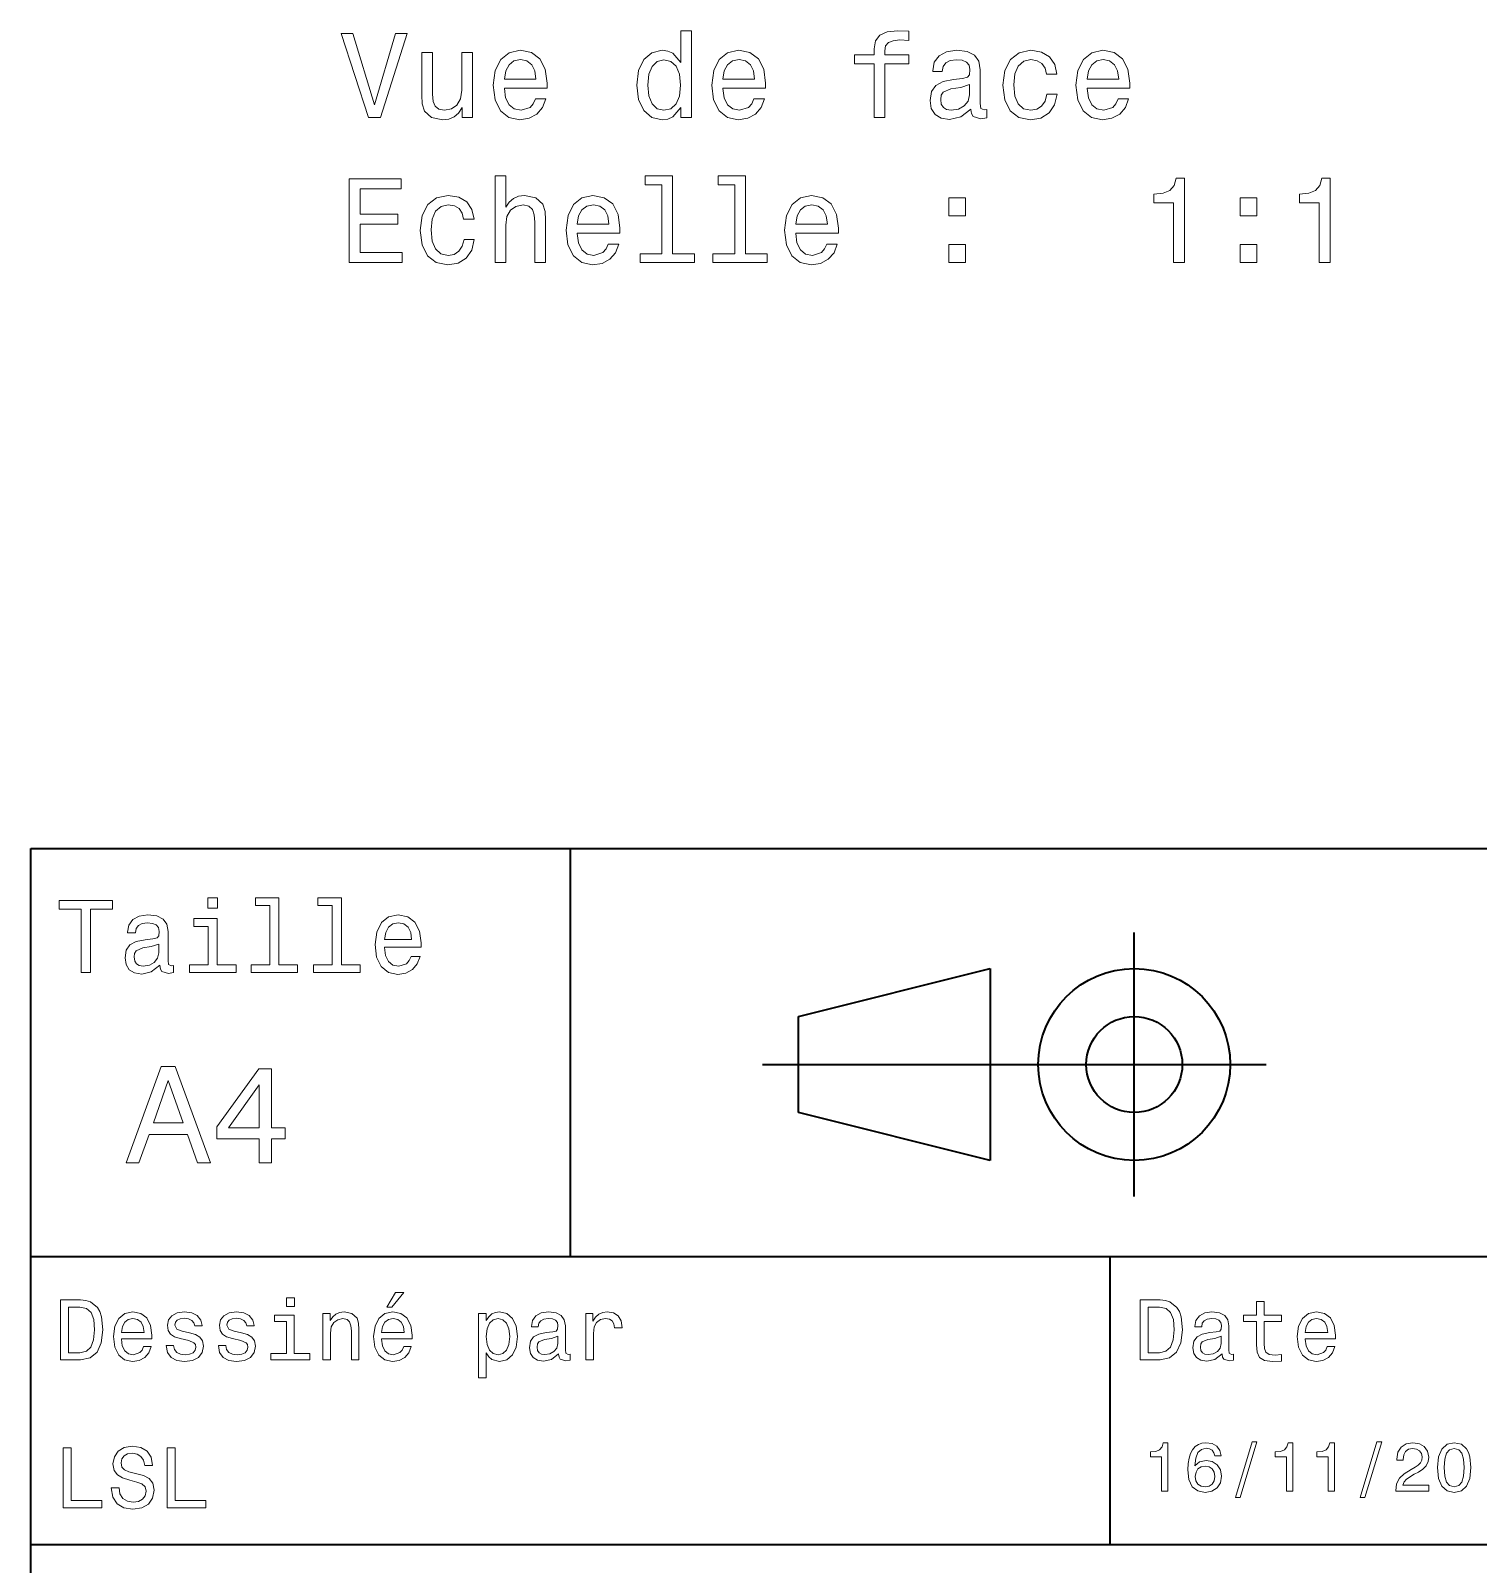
# Model space of a CAD drawing. Extents: x 0 to 297, y 0 to 210.
# Drawn here: x 97 to 157.3, y 40.2 to 104.1 of the extents above; entities that cross this region are included whole.
import ezdxf

# ---------------------------------------------------------------- set-up
doc = ezdxf.new("R2010")
doc.units = 0

msp = doc.modelspace()

# ---------------------------------------------------------------- linework, layer by layer
at = {"color": 7, "lineweight": 35}
for p, q in [((97, 10), (97, 70)), ((97, 70), (287, 70)), ((127.5, 61), (148.5, 61)), ((97, 53), (162, 53)), ((97, 41), (162, 41))]:
    msp.add_line(p, q, dxfattribs=at)
at = {"color": 7, "lineweight": 35, "ltscale": 0.425}
msp.add_line((119.5, 53), (119.5, 70), dxfattribs=at)
at = {"color": 7, "lineweight": 35, "ltscale": 0.275}
msp.add_line((143, 55.5), (143, 66.5), dxfattribs=at)
at = {"color": 7, "lineweight": 35, "ltscale": 0.206155}
for p, q in [((129, 63), (137, 65)), ((137, 57), (129, 59))]:
    msp.add_line(p, q, dxfattribs=at)
at = {"color": 7, "lineweight": 35, "ltscale": 0.2}
msp.add_line((137, 65), (137, 57), dxfattribs=at)
at = {"color": 7, "lineweight": 35, "ltscale": 0.1}
msp.add_line((129, 59), (129, 63), dxfattribs=at)
at = {"color": 7, "lineweight": 35, "ltscale": 0.3}
msp.add_line((142, 41), (142, 53), dxfattribs=at)
at = {"color": 7, "lineweight": 13}
for points in [[(112.207626, 103.968216), (111.330109, 100.987671), (110.427368, 103.968216), (109.948265, 103.968216), (111.07795, 100.463173), (111.582268, 100.463173), (112.686737, 103.968216)], [(124.094513, 100.88176), (124.094513, 100.463173), (124.538322, 100.463173), (124.538322, 104.084213), (124.099564, 104.084213), (124.099564, 102.757843), (123.761665, 103.141129), (123.554893, 103.231903), (123.317856, 103.267204), (122.889183, 103.166344), (122.556335, 102.883919), (122.339478, 102.430031), (122.263824, 101.819801), (122.339478, 101.209572), (122.556335, 100.750633), (122.889183, 100.463173), (123.317856, 100.367355), (123.554893, 100.402657), (123.766708, 100.493431)], [(132.153595, 102.70237), (132.153595, 100.463173), (132.597397, 100.463173), (132.597397, 102.70237), (133.606049, 102.70237), (133.606049, 103.080605), (132.597397, 103.080605), (132.597397, 103.247032), (132.632706, 103.448761), (132.748703, 103.58493), (132.945389, 103.665619), (133.227798, 103.695885), (133.606049, 103.675713), (133.606049, 104.05899), (133.126938, 104.084213), (132.693222, 104.038818), (132.390625, 103.902657), (132.209076, 103.665619), (132.153595, 103.327728), (132.153595, 103.080605), (131.341644, 103.080605), (131.341644, 102.70237)], [(115.41008, 103.171387), (114.966278, 103.171387), (114.966278, 101.607986), (114.91584, 101.244873), (114.769592, 100.982628), (114.542641, 100.821243), (114.245094, 100.770813), (114.008064, 100.811157), (113.856766, 100.93219), (113.771027, 101.138962), (113.750854, 101.431473), (113.750854, 103.171387), (113.307053, 103.171387), (113.307053, 101.391129), (113.322182, 101.033058), (113.418007, 100.735504), (113.71051, 100.463173), (114.179535, 100.367355), (114.431694, 100.402657), (114.648552, 100.493431), (114.835152, 100.649773), (114.98645, 100.876717), (114.98645, 100.463173), (115.41008, 100.463173)], [(116.746536, 101.688675), (118.521751, 101.688675), (118.526794, 101.895447), (118.446098, 102.475418), (118.224197, 102.909142), (117.87117, 103.171387), (117.402153, 103.267204), (116.943222, 103.166344), (116.590195, 102.883919), (116.363251, 102.424988), (116.282555, 101.819801), (116.358208, 101.199486), (116.585152, 100.74559), (116.933136, 100.463173), (117.387024, 100.367355), (117.780396, 100.432915), (118.103165, 100.604385), (118.340195, 100.876717), (118.476364, 101.23983), (118.037598, 101.23983), (117.946823, 101.038101), (117.815697, 100.886803), (117.442497, 100.76577), (117.155037, 100.821243), (116.938179, 100.997757), (116.796967, 101.285217), (116.746536, 101.673546)], [(125.854599, 101.688675), (127.629822, 101.688675), (127.634865, 101.895447), (127.554169, 102.475418), (127.332268, 102.909142), (126.97924, 103.171387), (126.510223, 103.267204), (126.051285, 103.166344), (125.698265, 102.883919), (125.471321, 102.424988), (125.390625, 101.819801), (125.466278, 101.199486), (125.693222, 100.74559), (126.041199, 100.463173), (126.495094, 100.367355), (126.888466, 100.432915), (127.211227, 100.604385), (127.448265, 100.876717), (127.584427, 101.23983), (127.145668, 101.23983), (127.054893, 101.038101), (126.923767, 100.886803), (126.550568, 100.76577), (126.263107, 100.821243), (126.046249, 100.997757), (125.905037, 101.285217), (125.854599, 101.673546)], [(136.183136, 100.8162), (136.183136, 100.801071), (136.208344, 100.629601), (136.283997, 100.50856), (136.601715, 100.412743), (136.848846, 100.453087), (136.848846, 100.796028), (136.742935, 100.780899), (136.601715, 100.846458), (136.576508, 101.048187), (136.576508, 102.450203), (136.515991, 102.808273), (136.339478, 103.060432), (136.03183, 103.211731), (135.598114, 103.267204), (135.174484, 103.206688), (134.861816, 103.035217), (134.665131, 102.767929), (134.599564, 102.414902), (134.599564, 102.384644), (134.997971, 102.384644), (135.033279, 102.596458), (135.144226, 102.747757), (135.32579, 102.838531), (135.582993, 102.873833), (135.830109, 102.848618), (136.006622, 102.772972), (136.112534, 102.641846), (136.147827, 102.460289), (136.127655, 102.248474), (136.046967, 102.14257), (135.845245, 102.092133), (135.466995, 102.051788), (135.033279, 101.961014), (134.725647, 101.799629), (134.544083, 101.54747), (134.488617, 101.174271), (134.539047, 100.841415), (134.695374, 100.594299), (134.94754, 100.437958), (135.295532, 100.382484), (135.764542, 100.488388)], [(139.335144, 102.273689), (139.773911, 102.273689), (139.683136, 102.677147), (139.466278, 102.994873), (139.128372, 103.191559), (138.689621, 103.267204), (138.205475, 103.166344), (137.837311, 102.883919), (137.605316, 102.424988), (137.524628, 101.809715), (137.600281, 101.199486), (137.827225, 100.74559), (138.185303, 100.463173), (138.674484, 100.367355), (139.1082, 100.443001), (139.446106, 100.654816), (139.678085, 100.987671), (139.778961, 101.431473), (139.355316, 101.431473), (139.279678, 101.149055), (139.138458, 100.937233), (138.936737, 100.806114), (138.689621, 100.76577), (138.381989, 100.831329), (138.16008, 101.033058), (138.023911, 101.36087), (137.978516, 101.824844), (138.023911, 102.278732), (138.165115, 102.606544), (138.392059, 102.808273), (138.689621, 102.878876), (138.951859, 102.833488), (139.148544, 102.717499), (139.279678, 102.525856)], [(141.034714, 101.688675), (142.809937, 101.688675), (142.814972, 101.895447), (142.734283, 102.475418), (142.51239, 102.909142), (142.159363, 103.171387), (141.690338, 103.267204), (141.2314, 103.166344), (140.878372, 102.883919), (140.651428, 102.424988), (140.57074, 101.819801), (140.646393, 101.199486), (140.873337, 100.74559), (141.221313, 100.463173), (141.675201, 100.367355), (142.068573, 100.432915), (142.391342, 100.604385), (142.628372, 100.876717), (142.764542, 101.23983), (142.325775, 101.23983), (142.235001, 101.038101), (142.103882, 100.886803), (141.730682, 100.76577), (141.443222, 100.821243), (141.226364, 100.997757), (141.085144, 101.285217), (141.034714, 101.673546)], [(116.746536, 102.061874), (116.80201, 102.409859), (116.938179, 102.667061), (117.144951, 102.823402), (117.417282, 102.878876), (117.68457, 102.823402), (117.89135, 102.667061), (118.017426, 102.409859), (118.06282, 102.061874)], [(123.393509, 102.86879), (123.686012, 102.798187), (123.907913, 102.601501), (124.03904, 102.273689), (124.089478, 101.819801), (124.03904, 101.36087), (123.907913, 101.033058), (123.686012, 100.831329), (123.393509, 100.76577), (123.116135, 100.831329), (122.904312, 101.033058), (122.763107, 101.365913), (122.717712, 101.819801), (122.763107, 102.268646), (122.904312, 102.596458), (123.116135, 102.798187)], [(125.854599, 102.061874), (125.91008, 102.409859), (126.046249, 102.667061), (126.253021, 102.823402), (126.525352, 102.878876), (126.792648, 102.823402), (126.99942, 102.667061), (127.125496, 102.409859), (127.170883, 102.061874)], [(141.034714, 102.061874), (141.090195, 102.409859), (141.226364, 102.667061), (141.433136, 102.823402), (141.705475, 102.878876), (141.972763, 102.823402), (142.179535, 102.667061), (142.305603, 102.409859), (142.350998, 102.061874)], [(136.132706, 101.411301), (136.072189, 101.149055), (135.910797, 100.947319), (135.668732, 100.8162), (135.37117, 100.770813), (135.179535, 100.796028), (135.043365, 100.876717), (134.957626, 101.017929), (134.932419, 101.214615), (134.952591, 101.391129), (135.033279, 101.517204), (135.356049, 101.658417), (135.764542, 101.718933), (136.132706, 101.839973)], [(110.271027, 94.416344), (112.490051, 94.416344), (112.490051, 94.839973), (110.735008, 94.839973), (110.735008, 96.025131), (112.298409, 96.025131), (112.298409, 96.443718), (110.735008, 96.443718), (110.735008, 97.492714), (112.449707, 97.492714), (112.449707, 97.916344), (110.271027, 97.916344)], [(116.358208, 94.416344), (116.80201, 94.416344), (116.80201, 95.979744), (116.847397, 96.337814), (116.993652, 96.60006), (117.220596, 96.761444), (117.523193, 96.82196), (117.765266, 96.77153), (117.916565, 96.635361), (117.99221, 96.408417), (118.017426, 96.105827), (118.017426, 94.416344), (118.461227, 94.416344), (118.461227, 96.196602), (118.441055, 96.554672), (118.350281, 96.852226), (118.052727, 97.124557), (117.588753, 97.220375), (117.336594, 97.185074), (117.119736, 97.089256), (116.938179, 96.937958), (116.80201, 96.731186), (116.80201, 98.037384), (116.358208, 98.037384)], [(123.31282, 97.664185), (123.31282, 94.789543), (122.399994, 94.789543), (122.399994, 94.416344), (124.664398, 94.416344), (124.664398, 94.789543), (123.756622, 94.789543), (123.756622, 98.037384), (122.616852, 98.037384), (122.616852, 97.664185)], [(126.348839, 97.664185), (126.348839, 94.789543), (125.436012, 94.789543), (125.436012, 94.416344), (127.700424, 94.416344), (127.700424, 94.789543), (126.792648, 94.789543), (126.792648, 98.037384), (125.652878, 98.037384), (125.652878, 97.664185)], [(144.63559, 94.416344), (145.094513, 94.416344), (145.094513, 97.941559), (144.751572, 97.941559), (144.660797, 97.633926), (144.479248, 97.427155), (144.201859, 97.306114), (143.818573, 97.26577), (143.818573, 96.9077), (144.63559, 96.9077)], [(150.707626, 94.416344), (151.166565, 94.416344), (151.166565, 97.941559), (150.823624, 97.941559), (150.732849, 97.633926), (150.551285, 97.427155), (150.273911, 97.306114), (149.890625, 97.26577), (149.890625, 96.9077), (150.707626, 96.9077)], [(115.046967, 96.22686), (115.485725, 96.22686), (115.394951, 96.630318), (115.178093, 96.948044), (114.840195, 97.14473), (114.401436, 97.220375), (113.917282, 97.119514), (113.549126, 96.83709), (113.317139, 96.378159), (113.23645, 95.762886), (113.312096, 95.152657), (113.53904, 94.698761), (113.89711, 94.416344), (114.386307, 94.320526), (114.820023, 94.396172), (115.157913, 94.607986), (115.389908, 94.940842), (115.490768, 95.384644), (115.067139, 95.384644), (114.991493, 95.102226), (114.850281, 94.890404), (114.648552, 94.759285), (114.401436, 94.718941), (114.093796, 94.7845), (113.871895, 94.986229), (113.735725, 95.314041), (113.690338, 95.778015), (113.735725, 96.231903), (113.876938, 96.559715), (114.103882, 96.761444), (114.401436, 96.832047), (114.663681, 96.786659), (114.860367, 96.67067), (114.991493, 96.479027)], [(119.782555, 95.641846), (121.55777, 95.641846), (121.56282, 95.848618), (121.482124, 96.428589), (121.260223, 96.862312), (120.907196, 97.124557), (120.438179, 97.220375), (119.97924, 97.119514), (119.626221, 96.83709), (119.399269, 96.378159), (119.318581, 95.772972), (119.394226, 95.152657), (119.62117, 94.698761), (119.969154, 94.416344), (120.42305, 94.320526), (120.816422, 94.386086), (121.139183, 94.557556), (121.376221, 94.829887), (121.512383, 95.193001), (121.073624, 95.193001), (120.982849, 94.991272), (120.851723, 94.839973), (120.478523, 94.718941), (120.191055, 94.774414), (119.974197, 94.950928), (119.832993, 95.238388), (119.782555, 95.626717)], [(128.890625, 95.641846), (130.665848, 95.641846), (130.670883, 95.848618), (130.590195, 96.428589), (130.368286, 96.862312), (130.015259, 97.124557), (129.546249, 97.220375), (129.087311, 97.119514), (128.734283, 96.83709), (128.507339, 96.378159), (128.426651, 95.772972), (128.502304, 95.152657), (128.729248, 94.698761), (129.077225, 94.416344), (129.531113, 94.320526), (129.924484, 94.386086), (130.247253, 94.557556), (130.484283, 94.829887), (130.620453, 95.193001), (130.181686, 95.193001), (130.090912, 94.991272), (129.959793, 94.839973), (129.586594, 94.718941), (129.299133, 94.774414), (129.082275, 94.950928), (128.941055, 95.238388), (128.890625, 95.626717)], [(119.782555, 96.015045), (119.838036, 96.363029), (119.974197, 96.620232), (120.180969, 96.776573), (120.453308, 96.832047), (120.720596, 96.776573), (120.927368, 96.620232), (121.053452, 96.363029), (121.098839, 96.015045)], [(128.890625, 96.015045), (128.946106, 96.363029), (129.082275, 96.620232), (129.289047, 96.776573), (129.561371, 96.832047), (129.828674, 96.776573), (130.035431, 96.620232), (130.161514, 96.363029), (130.206909, 96.015045)], [(135.270309, 96.373116), (135.966278, 96.373116), (135.966278, 97.124557), (135.270309, 97.124557)], [(147.414398, 96.373116), (148.110367, 96.373116), (148.110367, 97.124557), (147.414398, 97.124557)], [(135.270309, 94.416344), (135.966278, 94.416344), (135.966278, 95.167786), (135.270309, 95.167786)], [(147.414398, 94.416344), (148.110367, 94.416344), (148.110367, 95.167786), (147.414398, 95.167786)], [(99.102303, 64.837173), (99.5, 64.837173), (99.5, 67.47406), (100.407784, 67.47406), (100.407784, 67.837173), (98.190201, 67.837173), (98.190201, 67.47406), (99.102303, 67.47406)], [(104.786743, 67.940918), (104.384727, 67.940918), (104.384727, 67.508644), (104.786743, 67.508644)], [(106.969742, 67.621033), (106.969742, 65.157059), (106.187317, 65.157059), (106.187317, 64.837173), (108.128242, 64.837173), (108.128242, 65.157059), (107.350143, 65.157059), (107.350143, 67.940918), (106.373199, 67.940918), (106.373199, 67.621033)], [(109.572044, 67.621033), (109.572044, 65.157059), (108.789627, 65.157059), (108.789627, 64.837173), (110.730545, 64.837173), (110.730545, 65.157059), (109.952454, 65.157059), (109.952454, 67.940918), (108.975502, 67.940918), (108.975502, 67.621033)], [(102.387611, 65.139771), (102.387611, 65.126801), (102.409225, 64.979828), (102.47406, 64.876076), (102.746399, 64.793945), (102.958214, 64.828529), (102.958214, 65.122475), (102.867432, 65.109505), (102.746399, 65.165703), (102.724785, 65.338615), (102.724785, 66.540344), (102.672913, 66.84726), (102.521614, 67.0634), (102.257927, 67.193085), (101.886169, 67.240631), (101.523056, 67.188759), (101.255043, 67.041786), (101.086456, 66.812675), (101.030258, 66.510086), (101.030258, 66.484146), (101.371758, 66.484146), (101.402016, 66.665703), (101.497116, 66.795387), (101.65274, 66.873199), (101.873199, 66.903458), (102.085014, 66.881844), (102.236313, 66.817001), (102.327087, 66.704605), (102.357346, 66.548988), (102.340057, 66.367432), (102.270897, 66.276657), (102.097984, 66.233429), (101.773773, 66.198845), (101.402016, 66.121033), (101.138329, 65.982704), (100.982712, 65.766571), (100.935158, 65.446686), (100.978386, 65.161385), (101.112389, 64.949562), (101.328529, 64.815559), (101.626801, 64.768013), (102.028816, 64.858788)], [(111.750717, 65.887604), (113.272339, 65.887604), (113.276657, 66.064842), (113.207497, 66.561958), (113.017288, 66.933716), (112.714699, 67.158501), (112.312683, 67.240631), (111.919312, 67.154175), (111.616714, 66.912102), (111.422188, 66.51873), (111.353027, 66), (111.41787, 65.4683), (111.612396, 65.079247), (111.91066, 64.837173), (112.299713, 64.755043), (112.636887, 64.811234), (112.913544, 64.958214), (113.116714, 65.191643), (113.233429, 65.502876), (112.857346, 65.502876), (112.779541, 65.329971), (112.667145, 65.200287), (112.34726, 65.096542), (112.100868, 65.144089), (111.914986, 65.295387), (111.793945, 65.541786), (111.750717, 65.874634)], [(104.773773, 65.157059), (104.773773, 67.080688), (103.796829, 67.080688), (103.796829, 66.756485), (104.393372, 66.756485), (104.393372, 65.157059), (103.615273, 65.157059), (103.615273, 64.837173), (105.560516, 64.837173), (105.560516, 65.157059)], [(111.750717, 66.207489), (111.798271, 66.50576), (111.914986, 66.726219), (112.092216, 66.860229), (112.325653, 66.907776), (112.554756, 66.860229), (112.731987, 66.726219), (112.840057, 66.50576), (112.878967, 66.207489)], [(102.344383, 65.649857), (102.292511, 65.425072), (102.154182, 65.252159), (101.946686, 65.139771), (101.691643, 65.100861), (101.527374, 65.122475), (101.41066, 65.191643), (101.337173, 65.312675), (101.315559, 65.481262), (101.332855, 65.632561), (101.402016, 65.740631), (101.678673, 65.861671), (102.028816, 65.913544), (102.344383, 66.017288)], [(100.982712, 56.9049), (101.51297, 56.9049), (101.933716, 58.080692), (103.530258, 58.080692), (103.951012, 56.9049), (104.492798, 56.9049), (103.028816, 60.910664), (102.440926, 60.910664)], [(106.521614, 56.9049), (107.040344, 56.9049), (107.040344, 57.896255), (107.610954, 57.896255), (107.610954, 58.357349), (107.040344, 58.357349), (107.040344, 60.818443), (106.515854, 60.818443), (104.763687, 58.403458), (104.763687, 57.896255), (106.521614, 57.896255)], [(102.118156, 58.570606), (102.734871, 60.334293), (103.351585, 58.570606)], [(105.247841, 58.357349), (106.521614, 60.149857), (106.521614, 58.357349)], [(99.080688, 51.190563), (98.248558, 51.190563), (98.248558, 48.690563), (99.080688, 48.690563), (99.473343, 48.769814), (99.765129, 49.011169), (99.945244, 49.40382), (100.010086, 49.940563), (99.952446, 50.488113), (99.880402, 50.70425), (99.779541, 50.877163), (99.487755, 51.111313), (99.296829, 51.168949)], [(107.992798, 51.27702), (107.657784, 51.27702), (107.657784, 50.916786), (107.992798, 50.916786)], [(111.84726, 50.88797), (112.059799, 50.88797), (112.560516, 51.500362), (112.207489, 51.500362)], [(144.080688, 51.190563), (143.248566, 51.190563), (143.248566, 48.690563), (144.080688, 48.690563), (144.473343, 48.769814), (144.765137, 49.011169), (144.945251, 49.40382), (145.010086, 49.940563), (144.952454, 50.488113), (144.880402, 50.70425), (144.779541, 50.877163), (144.487747, 51.111313), (144.296829, 51.168949)], [(99.055473, 50.891571), (99.329254, 50.837536), (99.516571, 50.671829), (99.628242, 50.376442), (99.664268, 49.940563), (99.624641, 49.519093), (99.51297, 49.223705), (99.322044, 49.047192), (99.055473, 48.989555), (98.583572, 48.989555), (98.583572, 50.891571)], [(100.784584, 49.565922), (102.052597, 49.565922), (102.056198, 49.713619), (101.998558, 50.127884), (101.840057, 50.437683), (101.587898, 50.625), (101.252884, 50.693443), (100.925072, 50.621399), (100.672913, 50.41967), (100.510803, 50.091862), (100.453171, 49.659584), (100.507202, 49.216499), (100.669312, 48.892292), (100.91787, 48.690563), (101.242073, 48.62212), (101.523056, 48.668949), (101.753601, 48.791428), (101.922913, 48.98595), (102.020172, 49.245319), (101.706772, 49.245319), (101.64193, 49.101227), (101.548271, 48.993156), (101.2817, 48.9067), (101.07637, 48.946327), (100.921471, 49.072407), (100.820602, 49.27774), (100.784584, 49.555115)], [(103.623199, 49.818085), (103.317001, 49.890129), (103.090057, 49.972984), (103.014412, 50.142292), (103.036026, 50.261169), (103.111671, 50.347622), (103.234146, 50.401657), (103.41066, 50.423271), (103.579971, 50.401657), (103.713257, 50.336815), (103.799713, 50.239555), (103.835732, 50.109871), (104.145531, 50.109871), (104.145531, 50.117077), (104.091499, 50.351227), (103.943802, 50.534943), (103.713257, 50.650219), (103.41066, 50.693443), (103.104469, 50.650219), (102.881126, 50.531342), (102.740631, 50.354828), (102.697403, 50.131485), (102.729828, 49.915348), (102.830688, 49.76405), (102.996399, 49.655983), (103.237755, 49.580334), (103.590775, 49.493877), (103.806915, 49.40382), (103.864555, 49.331772), (103.886169, 49.223705), (103.853745, 49.09042), (103.767288, 48.989555), (103.626801, 48.924713), (103.439484, 48.903099), (103.241356, 48.924713), (103.09726, 49.000362), (103, 49.122841), (102.960373, 49.292149), (102.654175, 49.292149), (102.704613, 49.003963), (102.852303, 48.795029), (103.086456, 48.668949), (103.41066, 48.62212), (103.749283, 48.668949), (103.997841, 48.795029), (104.149139, 48.996758), (104.203171, 49.259727), (104.163544, 49.486671), (104.051872, 49.641571), (103.868156, 49.742435)], [(105.791786, 49.818085), (105.485588, 49.890129), (105.258644, 49.972984), (105.182999, 50.142292), (105.204613, 50.261169), (105.280258, 50.347622), (105.40274, 50.401657), (105.579254, 50.423271), (105.748558, 50.401657), (105.881844, 50.336815), (105.9683, 50.239555), (106.004326, 50.109871), (106.314117, 50.109871), (106.314117, 50.117077), (106.260086, 50.351227), (106.112396, 50.534943), (105.881844, 50.650219), (105.579254, 50.693443), (105.273056, 50.650219), (105.049713, 50.531342), (104.909225, 50.354828), (104.865997, 50.131485), (104.898415, 49.915348), (104.999283, 49.76405), (105.164986, 49.655983), (105.406342, 49.580334), (105.759369, 49.493877), (105.975502, 49.40382), (106.033142, 49.331772), (106.054756, 49.223705), (106.022339, 49.09042), (105.935883, 48.989555), (105.795387, 48.924713), (105.60807, 48.903099), (105.409943, 48.924713), (105.265854, 49.000362), (105.168587, 49.122841), (105.12896, 49.292149), (104.822769, 49.292149), (104.873199, 49.003963), (105.020897, 48.795029), (105.255043, 48.668949), (105.579254, 48.62212), (105.91787, 48.668949), (106.166428, 48.795029), (106.317726, 48.996758), (106.371758, 49.259727), (106.33213, 49.486671), (106.220459, 49.641571), (106.036743, 49.742435)], [(107.981987, 48.957134), (107.981987, 50.560158), (107.16787, 50.560158), (107.16787, 50.289986), (107.664986, 50.289986), (107.664986, 48.957134), (107.016571, 48.957134), (107.016571, 48.690563), (108.637611, 48.690563), (108.637611, 48.957134)], [(109.181557, 48.690563), (109.498558, 48.690563), (109.498558, 49.807278), (109.530983, 50.063042), (109.635445, 50.250362), (109.797546, 50.365635), (110.013687, 50.408863), (110.1866, 50.372841), (110.29467, 50.275578), (110.348701, 50.113472), (110.366714, 49.897335), (110.366714, 48.690563), (110.683716, 48.690563), (110.683716, 49.962177), (110.669312, 50.217941), (110.604469, 50.430477), (110.39193, 50.625), (110.060516, 50.693443), (109.876801, 50.668228), (109.721901, 50.599785), (109.588615, 50.484512), (109.484146, 50.329613), (109.484146, 50.625), (109.181557, 50.625)], [(111.627518, 49.565922), (112.895531, 49.565922), (112.899132, 49.713619), (112.841499, 50.127884), (112.682999, 50.437683), (112.430832, 50.625), (112.095825, 50.693443), (111.768013, 50.621399), (111.515854, 50.41967), (111.353745, 50.091862), (111.296112, 49.659584), (111.350143, 49.216499), (111.512245, 48.892292), (111.760803, 48.690563), (112.085014, 48.62212), (112.365997, 48.668949), (112.596542, 48.791428), (112.765854, 48.98595), (112.863113, 49.245319), (112.549713, 49.245319), (112.484871, 49.101227), (112.391212, 48.993156), (112.124641, 48.9067), (111.919312, 48.946327), (111.764412, 49.072407), (111.663544, 49.27774), (111.627518, 49.555115)], [(115.986313, 50.326012), (115.986313, 50.625), (115.669312, 50.625), (115.669312, 47.941284), (115.986313, 47.941284), (115.986313, 48.98595), (116.097984, 48.816643), (116.22406, 48.704971), (116.541069, 48.62212), (116.843658, 48.690563), (117.081413, 48.895893), (117.236313, 49.2201), (117.293945, 49.659584), (117.236313, 50.095463), (117.081413, 50.41967), (116.843658, 50.621399), (116.541069, 50.693443), (116.368156, 50.671829), (116.220459, 50.603386), (116.094383, 50.488113)], [(119.005043, 48.942726), (119.005043, 48.931919), (119.023056, 48.809441), (119.077087, 48.722984), (119.304031, 48.654541), (119.480545, 48.683357), (119.480545, 48.928314), (119.4049, 48.917507), (119.304031, 48.96434), (119.286026, 49.108429), (119.286026, 50.109871), (119.242798, 50.365635), (119.116714, 50.54575), (118.896973, 50.65382), (118.587173, 50.693443), (118.284584, 50.650219), (118.061241, 50.52774), (117.920746, 50.336815), (117.873917, 50.084656), (117.873917, 50.063042), (118.158501, 50.063042), (118.183716, 50.21434), (118.26297, 50.322407), (118.392654, 50.387249), (118.57637, 50.412464), (118.752884, 50.394455), (118.878967, 50.34042), (118.954613, 50.246758), (118.979828, 50.117077), (118.965416, 49.965778), (118.907784, 49.890129), (118.763687, 49.854107), (118.493515, 49.825291), (118.183716, 49.760448), (117.963974, 49.645176), (117.834297, 49.465057), (117.79467, 49.19849), (117.830688, 48.960735), (117.942368, 48.784222), (118.122482, 48.67255), (118.37104, 48.632927), (118.706055, 48.708576)], [(120.143372, 48.690563), (120.460373, 48.690563), (120.460373, 49.796471), (120.492798, 50.063042), (120.590057, 50.253963), (120.748558, 50.369236), (120.961098, 50.408863), (121.119598, 50.383648), (121.238472, 50.3116), (121.310516, 50.189121), (121.335739, 50.023415), (121.656342, 50.023415), (121.613113, 50.315205), (121.49424, 50.524136), (121.296112, 50.650219), (121.02594, 50.693443), (120.842224, 50.664627), (120.683716, 50.592579), (120.543228, 50.4701), (120.431557, 50.304398), (120.431557, 50.625), (120.143372, 50.625)], [(144.055481, 50.891571), (144.329254, 50.837536), (144.516571, 50.671829), (144.628235, 50.376442), (144.664261, 49.940563), (144.624634, 49.519093), (144.51297, 49.223705), (144.322052, 49.047192), (144.055481, 48.989555), (143.583572, 48.989555), (143.583572, 50.891571)], [(146.656342, 48.942726), (146.656342, 48.931919), (146.674347, 48.809441), (146.728394, 48.722984), (146.955338, 48.654541), (147.131851, 48.683357), (147.131851, 48.928314), (147.056198, 48.917507), (146.955338, 48.96434), (146.937317, 49.108429), (146.937317, 50.109871), (146.894089, 50.365635), (146.768005, 50.54575), (146.548264, 50.65382), (146.23848, 50.693443), (145.935883, 50.650219), (145.71254, 50.52774), (145.572052, 50.336815), (145.525223, 50.084656), (145.525223, 50.063042), (145.809799, 50.063042), (145.835022, 50.21434), (145.914261, 50.322407), (146.043945, 50.387249), (146.227661, 50.412464), (146.404175, 50.394455), (146.530258, 50.34042), (146.605911, 50.246758), (146.631119, 50.117077), (146.616714, 49.965778), (146.559082, 49.890129), (146.414978, 49.854107), (146.144806, 49.825291), (145.835022, 49.760448), (145.61528, 49.645176), (145.485596, 49.465057), (145.445969, 49.19849), (145.481995, 48.960735), (145.593658, 48.784222), (145.773773, 48.67255), (146.022339, 48.632927), (146.357346, 48.708576)], [(148.100861, 50.289986), (148.100861, 49.320965), (148.122482, 49.007565), (148.223343, 48.791428), (148.425079, 48.665348), (148.767288, 48.62212), (149.141937, 48.640129), (149.141937, 48.913906), (148.868149, 48.892292), (148.619598, 48.921112), (148.486313, 49.011169), (148.42868, 49.162464), (148.417862, 49.375), (148.417862, 50.289986), (149.141937, 50.289986), (149.141937, 50.560158), (148.417862, 50.560158), (148.417862, 51.125721), (148.100861, 51.125721), (148.100861, 50.560158), (147.553314, 50.560158), (147.553314, 50.289986)], [(150.121765, 49.565922), (151.389771, 49.565922), (151.393372, 49.713619), (151.335739, 50.127884), (151.177231, 50.437683), (150.925079, 50.625), (150.590057, 50.693443), (150.262253, 50.621399), (150.010086, 50.41967), (149.847977, 50.091862), (149.790344, 49.659584), (149.844376, 49.216499), (150.006485, 48.892292), (150.255051, 48.690563), (150.579254, 48.62212), (150.860229, 48.668949), (151.090775, 48.791428), (151.260086, 48.98595), (151.357346, 49.245319), (151.043945, 49.245319), (150.979111, 49.101227), (150.885452, 48.993156), (150.618881, 48.9067), (150.413544, 48.946327), (150.258652, 49.072407), (150.157776, 49.27774), (150.121765, 49.555115)], [(100.784584, 49.832493), (100.824211, 50.081055), (100.921471, 50.264771), (101.069168, 50.376442), (101.263687, 50.416069), (101.454613, 50.376442), (101.602303, 50.264771), (101.69236, 50.081055), (101.724785, 49.832493)], [(111.627518, 49.832493), (111.667145, 50.081055), (111.764412, 50.264771), (111.912102, 50.376442), (112.106628, 50.416069), (112.297546, 50.376442), (112.445244, 50.264771), (112.535301, 50.081055), (112.567726, 49.832493)], [(116.48703, 48.9067), (116.274498, 48.953533), (116.119598, 49.097622), (116.022339, 49.331772), (115.989914, 49.659584), (116.022339, 49.983791), (116.119598, 50.217941), (116.274498, 50.358429), (116.48703, 50.408863), (116.681557, 50.358429), (116.836456, 50.21434), (116.933716, 49.98019), (116.969742, 49.659584), (116.933716, 49.335377), (116.836456, 49.097622), (116.681557, 48.953533)], [(150.121765, 49.832493), (150.161377, 50.081055), (150.258652, 50.264771), (150.406342, 50.376442), (150.600861, 50.416069), (150.791794, 50.376442), (150.939484, 50.264771), (151.029541, 50.081055), (151.061966, 49.832493)], [(118.969025, 49.367798), (118.925797, 49.180477), (118.810516, 49.036385), (118.637611, 48.942726), (118.425072, 48.910305), (118.288185, 48.928314), (118.190926, 48.98595), (118.129684, 49.086815), (118.111671, 49.227306), (118.126083, 49.353386), (118.183716, 49.443443), (118.414268, 49.544312), (118.706055, 49.587536), (118.969025, 49.673992)], [(146.620316, 49.367798), (146.577087, 49.180477), (146.461823, 49.036385), (146.28891, 48.942726), (146.07637, 48.910305), (145.939484, 48.928314), (145.842224, 48.98595), (145.780975, 49.086815), (145.76297, 49.227306), (145.777374, 49.353386), (145.835022, 49.443443), (146.065567, 49.544312), (146.357346, 49.587536), (146.620316, 49.673992)], [(98.353027, 42.530979), (99.959656, 42.530979), (99.959656, 42.833572), (98.684441, 42.833572), (98.684441, 45.030979), (98.353027, 45.030979)], [(100.683716, 43.355907), (100.355911, 43.355907), (100.427956, 42.974064), (100.60807, 42.693085), (100.885445, 42.523773), (101.260086, 42.462536), (101.631126, 42.520172), (101.908501, 42.678673), (102.085014, 42.927231), (102.149857, 43.255043), (102.095825, 43.55043), (101.944527, 43.741352), (101.69957, 43.867435), (101.371758, 43.961094), (101.090775, 44.029537), (100.907059, 44.108788), (100.802597, 44.224064), (100.770172, 44.404179), (100.802597, 44.56628), (100.896255, 44.688759), (101.040344, 44.771614), (101.238472, 44.80043), (101.440201, 44.764408), (101.598701, 44.667145), (101.703171, 44.505043), (101.753601, 44.285301), (102.081413, 44.285301), (102.081413, 44.292507), (102.023773, 44.631123), (101.854469, 44.883286), (101.587898, 45.041786), (101.227669, 45.095821), (100.903458, 45.041786), (100.651299, 44.890488), (100.489197, 44.656338), (100.431557, 44.353745), (100.478386, 44.083572), (100.615273, 43.899857), (100.831413, 43.777378), (101.126801, 43.683716), (101.418587, 43.600864), (101.638329, 43.521614), (101.771614, 43.406338), (101.818443, 43.219021), (101.775215, 43.028099), (101.663544, 42.884007), (101.49424, 42.793949), (101.274498, 42.765129), (101.029541, 42.804756), (100.842216, 42.920029), (100.723343, 43.107349)], [(102.690201, 42.530979), (104.296829, 42.530979), (104.296829, 42.833572), (103.021614, 42.833572), (103.021614, 45.030979), (102.690201, 45.030979)], [(144.14122, 43.224785), (144.403458, 43.224785), (144.403458, 45.239193), (144.207504, 45.239193), (144.155624, 45.0634), (144.05188, 44.945248), (143.893372, 44.876083), (143.674362, 44.853027), (143.674362, 44.648415), (144.14122, 44.648415)], [(146.619598, 44.685879), (146.56485, 44.919308), (146.438049, 45.09222), (146.242081, 45.201729), (145.98848, 45.239193), (145.818451, 45.219021), (145.671478, 45.164265), (145.541794, 45.074928), (145.432281, 44.948128), (145.345825, 44.789627), (145.282425, 44.596542), (145.242081, 44.368877), (145.230545, 44.112392), (145.276657, 43.703171), (145.417877, 43.406342), (145.645538, 43.227665), (145.956772, 43.167149), (146.236313, 43.219021), (146.44957, 43.354469), (146.587906, 43.567726), (146.636887, 43.838619), (146.587906, 44.112392), (146.455338, 44.322769), (146.250732, 44.455334), (145.997116, 44.501442), (145.723343, 44.443806), (145.518738, 44.279541), (145.561966, 44.596542), (145.65419, 44.824207), (145.795395, 44.959656), (145.991364, 45.005764), (146.135452, 44.982712), (146.244965, 44.922192), (146.317001, 44.821327), (146.354477, 44.685879)], [(147.213257, 42.956772), (147.412109, 42.956772), (148.109512, 45.279541), (147.907791, 45.279541)], [(149.345825, 43.224785), (149.608078, 43.224785), (149.608078, 45.239193), (149.412109, 45.239193), (149.360229, 45.0634), (149.256485, 44.945248), (149.097992, 44.876083), (148.878967, 44.853027), (148.878967, 44.648415), (149.345825, 44.648415)], [(151.080688, 43.224785), (151.342941, 43.224785), (151.342941, 45.239193), (151.146973, 45.239193), (151.095108, 45.0634), (150.991364, 44.945248), (150.832855, 44.876083), (150.613831, 44.853027), (150.613831, 44.648415), (151.080688, 44.648415)], [(152.417877, 42.956772), (152.616714, 42.956772), (153.314133, 45.279541), (153.112396, 45.279541)], [(153.899139, 43.224785), (155.273773, 43.224785), (155.273773, 43.472622), (154.187317, 43.472622), (154.247849, 43.60807), (154.351593, 43.720463), (154.671478, 43.925072), (154.841507, 44.011528), (155.031708, 44.135448), (155.167145, 44.279541), (155.244965, 44.44957), (155.273773, 44.642651), (155.224792, 44.884727), (155.08934, 45.074928), (154.881851, 45.195965), (154.613831, 45.239193), (154.337173, 45.190201), (154.126801, 45.054756), (153.991364, 44.838619), (153.945251, 44.553314), (153.945251, 44.51297), (154.207504, 44.51297), (154.207504, 44.536022), (154.233429, 44.731991), (154.311249, 44.876083), (154.435165, 44.9683), (154.599426, 45), (154.766571, 44.971184), (154.890488, 44.899136), (154.971191, 44.786743), (155, 44.645535), (154.979828, 44.51297), (154.925079, 44.400578), (154.832855, 44.302593), (154.706055, 44.216141), (154.536026, 44.12392), (154.253601, 43.945248), (154.054764, 43.755043), (153.9366, 43.524498), (153.899139, 43.233429)], [(155.642654, 44.201729), (155.685883, 43.749279), (155.821335, 43.426514), (156.037476, 43.230549), (156.337173, 43.167149), (156.634003, 43.230549), (156.850143, 43.426514), (156.982712, 43.749279), (157.028824, 44.201729), (156.982712, 44.651299), (156.927963, 44.829971), (156.850143, 44.976948), (156.634003, 45.172913), (156.337173, 45.239193), (156.037476, 45.172913), (155.821335, 44.974064), (155.685883, 44.651299)], [(155.919312, 44.201729), (155.942368, 44.550434), (156.01442, 44.801155), (156.144104, 44.948128), (156.337173, 45), (156.527374, 44.948128), (156.657059, 44.801155), (156.729111, 44.550434), (156.752167, 44.201729), (156.729111, 43.850143), (156.657059, 43.599426), (156.527374, 43.45245), (156.337173, 43.403458), (156.144104, 43.45245), (156.01442, 43.599426), (155.942368, 43.850143)], [(146.357361, 43.835735), (146.325653, 43.654179), (146.244965, 43.51585), (146.11528, 43.423634), (145.953888, 43.394814), (145.783859, 43.423634), (145.65419, 43.51297), (145.570602, 43.651299), (145.544678, 43.832855), (145.573486, 44.011528), (145.65419, 44.146976), (145.786743, 44.233429), (145.965424, 44.265129), (146.121048, 44.233429), (146.244965, 44.149857), (146.325653, 44.014412)]]:
    msp.add_lwpolyline(points, close=True, dxfattribs=at)
at = {"color": 7, "lineweight": 35}
for radius in [4, 2]:
    msp.add_circle((143, 61), radius, dxfattribs=at)

doc.saveas('drawing.dxf')
